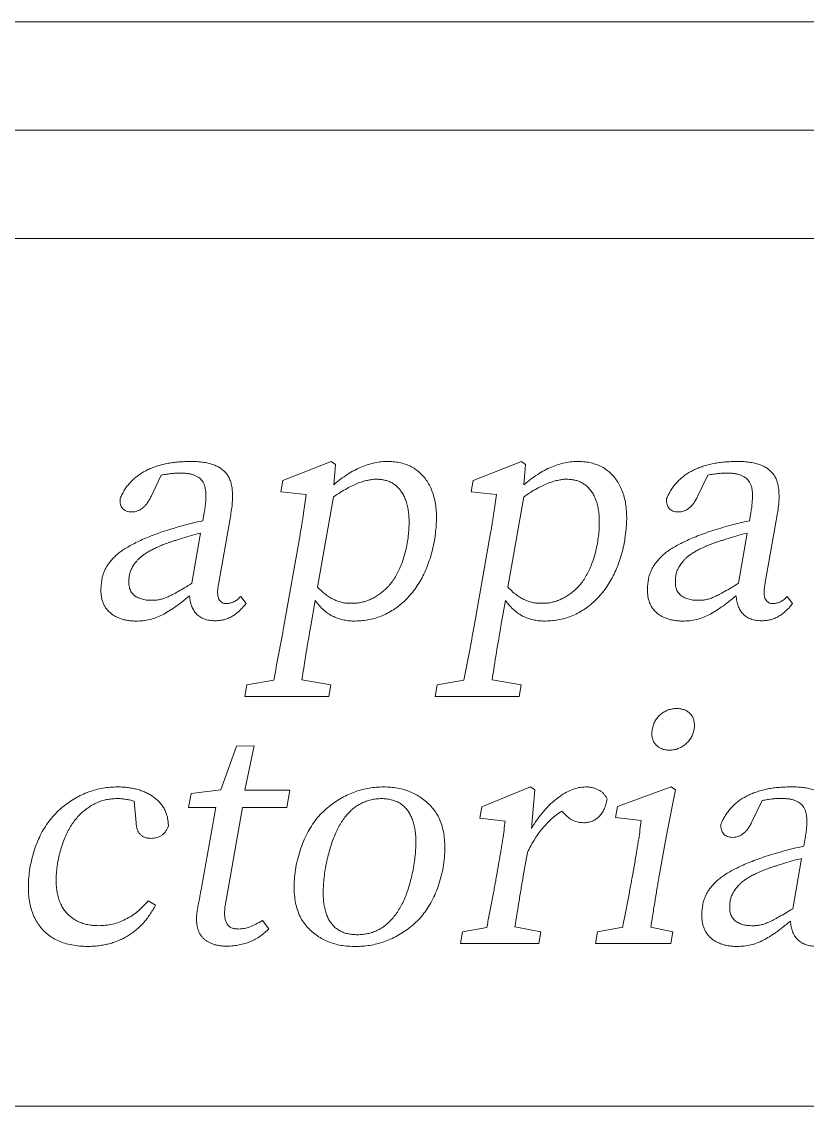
# Model space of a CAD drawing. Header units: inches. Extents: x -1.25 to 1.63, y -0.95 to 0.38.
# Drawn here: x 0.038 to 0.49, y -0.25 to 0.375 of the extents above; entities that cross this region are included whole.
import ezdxf

# ---------------------------------------------------------------- set-up
doc = ezdxf.new("R2010")
doc.units = ezdxf.units.IN
doc.header["$MEASUREMENT"] = 0

msp = doc.modelspace()

# ---------------------------------------------------------------- linework, layer by layer
at = {"color": 7, "linetype": 'Continuous', "lineweight": 18}
for p, q in [((1.25, 0.375), (-1.25, 0.375)), ((1.1875, 0.3125), (-1.1875, 0.3125)), ((1.125, 0.25), (-1.125, 0.25)), ((0.21613, 0.12158), (0.18827, 0.11062)), ((0.21855, 0.11984), (0.21613, 0.12158)), ((0.21758, 0.10821), (0.21855, 0.11984)), ((0.3257, 0.12158), (0.29783, 0.11062)), ((0.32811, 0.11984), (0.3257, 0.12158)), ((0.32715, 0.10821), (0.32811, 0.11984)), ((0.11236, 0.10149), (0.1182, 0.11371)), ((0.42715, 0.10149), (0.43299, 0.11371)), ((0.18827, 0.11062), (0.18713, 0.10415)), ((0.29783, 0.11062), (0.29669, 0.10415)), ((0.18713, 0.10415), (0.20167, 0.10249)), ((0.20826, 0.04924), (0.21744, 0.10119)), ((0.29669, 0.10415), (0.31124, 0.10249)), ((0.31783, 0.04924), (0.32701, 0.10119)), ((0.14299, 0.09209), (0.14218, 0.0874)), ((0.15114, 0.05073), (0.15821, 0.09078)), ((0.45777, 0.09209), (0.45697, 0.0874)), ((0.46592, 0.05073), (0.473, 0.09078)), ((0.14092, 0.08035), (0.13583, 0.05137)), ((0.19815, 0.07938), (0.18888, 0.02673)), ((0.30772, 0.07938), (0.29844, 0.02673)), ((0.45571, 0.08035), (0.45061, 0.05137)), ((0.25986, 0.07438), (0.25989, 0.0744)), ((0.36943, 0.07438), (0.36946, 0.0744)), ((0.09981, 0.05549), (0.09982, 0.05551)), ((0.41459, 0.05549), (0.4146, 0.05551)), ((0.16704, 0.03967), (0.16402, 0.04381)), ((0.48182, 0.03967), (0.4788, 0.04381)), ((0.20432, 0.0269), (0.2069, 0.0415)), ((0.31389, 0.0269), (0.31646, 0.0415)), ((0.14894, 0.02978), (0.14896, 0.02978)), ((0.46372, 0.02978), (0.46374, 0.02978)), ((0.18299, -0.00451), (0.16749, -0.0072)), ((0.21594, -0.0072), (0.1992, -0.00431)), ((0.29255, -0.00451), (0.27706, -0.0072)), ((0.3255, -0.0072), (0.30877, -0.00431)), ((0.16749, -0.0072), (0.16633, -0.01378)), ((0.21478, -0.01378), (0.21594, -0.0072)), ((0.27706, -0.0072), (0.2759, -0.01378)), ((0.32434, -0.01378), (0.3255, -0.0072)), ((0.16633, -0.01378), (0.21478, -0.01378)), ((0.2759, -0.01378), (0.32434, -0.01378)), ((0.16163, -0.04249), (0.15247, -0.06766)), ((0.17177, -0.04225), (0.16163, -0.04249)), ((0.16636, -0.06779), (0.17177, -0.04225)), ((0.41095, -0.04481), (0.41096, -0.04479)), ((0.15247, -0.06766), (0.13543, -0.06971)), ((0.19234, -0.06779), (0.16636, -0.06779)), ((0.19058, -0.07775), (0.19234, -0.06779)), ((0.33091, -0.06592), (0.30296, -0.07738)), ((0.33333, -0.06766), (0.33091, -0.06592)), ((0.33139, -0.08989), (0.33333, -0.06766)), ((0.41185, -0.06592), (0.38107, -0.07719)), ((0.40934, -0.09281), (0.41434, -0.06766)), ((0.41434, -0.06766), (0.41185, -0.06592)), ((0.09266, -0.07269), (0.09268, -0.07266)), ((0.10253, -0.07418), (0.10375, -0.08656)), ((0.13543, -0.06971), (0.13401, -0.07775)), ((0.45845, -0.08601), (0.46429, -0.07379)), ((0.13401, -0.07775), (0.1496, -0.07775)), ((0.1496, -0.07775), (0.14199, -0.12093)), ((0.15504, -0.13447), (0.16504, -0.07775)), ((0.16504, -0.07775), (0.19058, -0.07775)), ((0.30296, -0.07738), (0.3018, -0.08395)), ((0.34894, -0.07984), (0.35085, -0.08188)), ((0.38107, -0.07719), (0.37993, -0.08365)), ((0.3018, -0.08395), (0.31634, -0.08564)), ((0.37993, -0.08365), (0.39466, -0.08532)), ((0.40503, -0.11723), (0.40934, -0.09281)), ((0.48908, -0.09541), (0.48827, -0.1001)), ((0.32677, -0.11723), (0.32916, -0.10366)), ((0.31285, -0.10864), (0.3113, -0.11744)), ((0.39111, -0.10859), (0.38959, -0.11727)), ((0.48701, -0.10715), (0.48192, -0.13613)), ((0.11489, -0.1341), (0.11064, -0.13165)), ((0.15503, -0.13448), (0.15504, -0.13447)), ((0.4459, -0.13201), (0.44591, -0.13199)), ((0.18014, -0.14766), (0.17647, -0.14289)), ((0.29176, -0.1494), (0.29058, -0.15614)), ((0.30571, -0.14704), (0.29176, -0.1494)), ((0.33688, -0.1494), (0.32196, -0.14663)), ((0.33569, -0.15614), (0.33688, -0.1494)), ((0.36946, -0.1494), (0.36827, -0.15614)), ((0.38399, -0.14682), (0.36946, -0.1494)), ((0.41288, -0.1494), (0.40019, -0.14681)), ((0.4117, -0.15614), (0.41288, -0.1494)), ((0.29058, -0.15614), (0.33569, -0.15614)), ((0.36827, -0.15614), (0.4117, -0.15614)), ((0.23003, -0.15788), (0.23005, -0.15788)), ((-1.125, -0.25), (1.125, -0.25))]:
    msp.add_line(p, q, dxfattribs=at)
for points, knots in [([(0.13446, 0.12155), (0.13324, 0.12153), (0.13086, 0.1215), (0.12735, 0.12125), (0.12397, 0.12085), (0.12074, 0.12029), (0.11766, 0.11952), (0.11471, 0.1186), (0.11191, 0.11752), (0.10927, 0.11626), (0.10678, 0.11485), (0.10448, 0.11325), (0.10233, 0.11151), (0.10041, 0.10956), (0.09863, 0.10747), (0.09705, 0.1052), (0.09566, 0.10275), (0.0949, 0.10103), (0.09451, 0.10016)], [0, 0, 0, 0, 0.075455, 0.148253, 0.218569, 0.286596, 0.352134, 0.415876, 0.478079, 0.538516, 0.597519, 0.655768, 0.712568, 0.769094, 0.825822, 0.882826, 0.941061, 1, 1, 1, 1]), ([(0.15821, 0.09078), (0.15845, 0.09218), (0.15889, 0.09485), (0.15926, 0.09872), (0.1593, 0.10226), (0.15916, 0.10548), (0.15863, 0.10837), (0.15789, 0.11094), (0.15682, 0.11318), (0.15544, 0.11509), (0.15376, 0.11669), (0.15185, 0.11809), (0.14964, 0.11923), (0.14715, 0.12015), (0.14437, 0.12086), (0.14131, 0.12129), (0.13798, 0.12158), (0.13566, 0.12156), (0.13446, 0.12155)], [0, 0, 0, 0, 0.088695, 0.169797, 0.243745, 0.310977, 0.372227, 0.427467, 0.478599, 0.527064, 0.574528, 0.623788, 0.675178, 0.73043, 0.790299, 0.85473, 0.924352, 1, 1, 1, 1]), ([(0.24905, 0.12155), (0.24774, 0.12154), (0.24511, 0.12151), (0.24118, 0.12086), (0.23724, 0.11988), (0.23332, 0.11837), (0.22936, 0.11649), (0.22539, 0.11418), (0.22144, 0.11138), (0.21889, 0.10928), (0.21758, 0.10821)], [0, 0, 0, 0, 0.112032, 0.225295, 0.340896, 0.460473, 0.585329, 0.716685, 0.854527, 1, 1, 1, 1]), ([(0.27557, 0.07587), (0.27583, 0.07762), (0.27632, 0.08102), (0.2767, 0.08598), (0.27678, 0.09065), (0.27649, 0.09501), (0.27584, 0.09908), (0.27484, 0.10284), (0.27351, 0.10631), (0.27185, 0.10946), (0.2699, 0.11226), (0.26767, 0.11472), (0.26518, 0.11679), (0.26244, 0.11852), (0.25945, 0.11987), (0.2562, 0.12081), (0.25271, 0.12142), (0.25029, 0.12151), (0.24905, 0.12155)], [0, 0, 0, 0, 0.086523, 0.167212, 0.242806, 0.314141, 0.380418, 0.443574, 0.503747, 0.56129, 0.616842, 0.670037, 0.722447, 0.774692, 0.827519, 0.881926, 0.939337, 1, 1, 1, 1]), ([(0.35861, 0.12155), (0.35731, 0.12154), (0.35468, 0.12151), (0.35075, 0.12086), (0.34681, 0.11988), (0.34288, 0.11837), (0.33893, 0.11649), (0.33495, 0.11418), (0.33101, 0.11138), (0.32846, 0.10928), (0.32715, 0.10821)], [0, 0, 0, 0, 0.112032, 0.225295, 0.340896, 0.460473, 0.585329, 0.716685, 0.854527, 1, 1, 1, 1]), ([(0.38514, 0.07587), (0.38539, 0.07762), (0.38589, 0.08102), (0.38627, 0.08598), (0.38634, 0.09065), (0.38606, 0.09501), (0.38541, 0.09908), (0.3844, 0.10284), (0.38308, 0.10631), (0.38141, 0.10946), (0.37946, 0.11226), (0.37724, 0.11472), (0.37474, 0.11679), (0.37201, 0.11852), (0.36902, 0.11987), (0.36577, 0.12081), (0.36228, 0.12142), (0.35986, 0.12151), (0.35861, 0.12155)], [0, 0, 0, 0, 0.0865228, 0.167212, 0.2428062, 0.3141408, 0.3804176, 0.4435738, 0.5037467, 0.5612902, 0.6168417, 0.6700375, 0.7224469, 0.774692, 0.8275192, 0.8819262, 0.9393372, 1, 1, 1, 1]), ([(0.44924, 0.12155), (0.44803, 0.12153), (0.44564, 0.1215), (0.44213, 0.12125), (0.43876, 0.12085), (0.43552, 0.12029), (0.43244, 0.11952), (0.4295, 0.1186), (0.4267, 0.11752), (0.42405, 0.11626), (0.42156, 0.11485), (0.41927, 0.11325), (0.41712, 0.11151), (0.41519, 0.10956), (0.41341, 0.10747), (0.41183, 0.1052), (0.41044, 0.10275), (0.40968, 0.10103), (0.40929, 0.10016)], [0, 0, 0, 0, 0.075455, 0.148253, 0.218569, 0.286596, 0.352134, 0.415876, 0.478079, 0.538516, 0.597519, 0.655768, 0.712568, 0.769094, 0.825822, 0.882826, 0.941061, 1, 1, 1, 1]), ([(0.473, 0.09078), (0.47323, 0.09218), (0.47367, 0.09485), (0.47404, 0.09872), (0.47408, 0.10226), (0.47394, 0.10548), (0.47341, 0.10837), (0.47267, 0.11094), (0.47161, 0.11318), (0.47023, 0.11509), (0.46854, 0.11669), (0.46664, 0.11809), (0.46442, 0.11923), (0.46193, 0.12015), (0.45915, 0.12086), (0.45609, 0.12129), (0.45276, 0.12158), (0.45044, 0.12156), (0.44924, 0.12155)], [0, 0, 0, 0, 0.088695, 0.169797, 0.243745, 0.310977, 0.372227, 0.427467, 0.478599, 0.527064, 0.574528, 0.623788, 0.675178, 0.73043, 0.790299, 0.85473, 0.924352, 1, 1, 1, 1]), ([(0.1182, 0.11371), (0.11921, 0.11389), (0.12114, 0.11425), (0.12392, 0.11463), (0.12646, 0.11485), (0.12807, 0.11482), (0.12883, 0.11481)], [0, 0, 0, 0, 0.286273, 0.550097, 0.786803, 1, 1, 1, 1]), ([(0.12883, 0.11481), (0.1296, 0.11482), (0.13107, 0.11485), (0.13319, 0.11468), (0.13511, 0.11437), (0.13686, 0.11388), (0.1384, 0.11322), (0.1398, 0.11245), (0.14094, 0.11144), (0.14196, 0.11031), (0.14276, 0.10893), (0.14334, 0.10729), (0.14374, 0.1054), (0.14399, 0.10325), (0.14398, 0.10083), (0.14386, 0.09815), (0.14352, 0.0952), (0.14317, 0.09316), (0.14299, 0.09209)], [0, 0, 0, 0, 0.0699255, 0.1334619, 0.1926986, 0.2465997, 0.297478, 0.3450285, 0.3905355, 0.435421, 0.4822617, 0.5348344, 0.5929232, 0.657516, 0.7307367, 0.8122832, 0.9016766, 1, 1, 1, 1]), ([(0.43299, 0.11371), (0.43399, 0.11389), (0.43592, 0.11425), (0.43871, 0.11463), (0.44125, 0.11485), (0.44285, 0.11482), (0.44361, 0.11481)], [0, 0, 0, 0, 0.286273, 0.550097, 0.786803, 1, 1, 1, 1]), ([(0.44361, 0.11481), (0.44438, 0.11482), (0.44585, 0.11485), (0.44797, 0.11468), (0.4499, 0.11437), (0.45164, 0.11388), (0.45318, 0.11322), (0.45458, 0.11245), (0.45572, 0.11144), (0.45674, 0.11031), (0.45755, 0.10893), (0.45813, 0.10729), (0.45852, 0.1054), (0.45878, 0.10325), (0.45877, 0.10083), (0.45864, 0.09815), (0.4583, 0.0952), (0.45795, 0.09316), (0.45777, 0.09209)], [0, 0, 0, 0, 0.069926, 0.133462, 0.192699, 0.2466, 0.297478, 0.345029, 0.390535, 0.435421, 0.482262, 0.534834, 0.592923, 0.657516, 0.730737, 0.812283, 0.901677, 1, 1, 1, 1]), ([(0.21744, 0.10119), (0.21876, 0.10209), (0.22129, 0.10381), (0.22507, 0.10597), (0.22852, 0.10782), (0.23175, 0.10918), (0.23473, 0.11017), (0.23749, 0.11085), (0.24002, 0.11131), (0.24165, 0.11133), (0.24242, 0.11133)], [0, 0, 0, 0, 0.1751361, 0.3349703, 0.4771668, 0.6044908, 0.7185366, 0.8219091, 0.9154993, 1, 1, 1, 1]), ([(0.24242, 0.11133), (0.24328, 0.1113), (0.24496, 0.11124), (0.24738, 0.11076), (0.24963, 0.11001), (0.25168, 0.10893), (0.25357, 0.10759), (0.25522, 0.1059), (0.25673, 0.10396), (0.25803, 0.10172), (0.25911, 0.0992), (0.25999, 0.09642), (0.26057, 0.09336), (0.26092, 0.09006), (0.26101, 0.0865), (0.26091, 0.08268), (0.26052, 0.0786), (0.26009, 0.07581), (0.25986, 0.07438)], [0, 0, 0, 0, 0.05482, 0.106437, 0.156339, 0.205022, 0.253292, 0.302974, 0.354697, 0.409417, 0.467192, 0.528757, 0.594491, 0.664577, 0.739481, 0.820716, 0.907478, 1, 1, 1, 1]), ([(0.32701, 0.10119), (0.32833, 0.10209), (0.33086, 0.10381), (0.33463, 0.10597), (0.33809, 0.10782), (0.34131, 0.10918), (0.3443, 0.11017), (0.34705, 0.11085), (0.34959, 0.11131), (0.35121, 0.11133), (0.35198, 0.11133)], [0, 0, 0, 0, 0.1751361, 0.3349703, 0.4771668, 0.6044908, 0.7185366, 0.8219091, 0.9154993, 1, 1, 1, 1]), ([(0.35198, 0.11133), (0.35285, 0.1113), (0.35452, 0.11124), (0.35694, 0.11076), (0.35919, 0.11001), (0.36124, 0.10893), (0.36313, 0.10759), (0.36478, 0.1059), (0.3663, 0.10396), (0.3676, 0.10172), (0.36868, 0.0992), (0.36956, 0.09642), (0.37013, 0.09336), (0.37049, 0.09006), (0.37057, 0.0865), (0.37048, 0.08268), (0.37008, 0.0786), (0.36965, 0.07581), (0.36943, 0.07438)], [0, 0, 0, 0, 0.05482, 0.106437, 0.156339, 0.205022, 0.253292, 0.302974, 0.354697, 0.409417, 0.467192, 0.528757, 0.594491, 0.664577, 0.739481, 0.820716, 0.907478, 1, 1, 1, 1]), ([(0.09451, 0.10016), (0.09449, 0.09957), (0.09445, 0.09847), (0.09471, 0.09692), (0.09515, 0.09557), (0.0959, 0.09445), (0.09692, 0.09358), (0.09817, 0.09295), (0.09966, 0.09257), (0.10073, 0.09251), (0.1013, 0.09247)], [0, 0, 0, 0, 0.148725, 0.278502, 0.395014, 0.505436, 0.614138, 0.729771, 0.855199, 1, 1, 1, 1]), ([(0.1013, 0.09247), (0.10187, 0.0925), (0.10299, 0.09257), (0.10461, 0.09307), (0.10617, 0.09377), (0.1076, 0.0948), (0.10896, 0.09607), (0.11019, 0.09763), (0.11138, 0.09944), (0.11203, 0.10079), (0.11236, 0.10149)], [0, 0, 0, 0, 0.112111, 0.222621, 0.333744, 0.450081, 0.571045, 0.702875, 0.844651, 1, 1, 1, 1]), ([(0.20167, 0.10249), (0.20145, 0.10072), (0.201, 0.0972), (0.20034, 0.09279), (0.1998, 0.08914), (0.1993, 0.08613), (0.19877, 0.08284), (0.19836, 0.08056), (0.19815, 0.07938)], [0, 0, 0, 0, 0.229194, 0.454691, 0.572209, 0.702895, 0.845426, 1, 1, 1, 1]), ([(0.31124, 0.10249), (0.31101, 0.10072), (0.31057, 0.0972), (0.3099, 0.09279), (0.30937, 0.08914), (0.30887, 0.08613), (0.30834, 0.08284), (0.30793, 0.08056), (0.30772, 0.07938)], [0, 0, 0, 0, 0.229194, 0.454691, 0.572209, 0.702895, 0.845426, 1, 1, 1, 1]), ([(0.40929, 0.10016), (0.40927, 0.09957), (0.40923, 0.09847), (0.40949, 0.09692), (0.40993, 0.09557), (0.41068, 0.09445), (0.41171, 0.09358), (0.41295, 0.09295), (0.41444, 0.09257), (0.41551, 0.09251), (0.41609, 0.09247)], [0, 0, 0, 0, 0.148725, 0.278502, 0.395014, 0.505436, 0.614138, 0.729771, 0.855199, 1, 1, 1, 1]), ([(0.41609, 0.09247), (0.41665, 0.0925), (0.41778, 0.09257), (0.41939, 0.09307), (0.42095, 0.09377), (0.42238, 0.0948), (0.42374, 0.09607), (0.42497, 0.09763), (0.42617, 0.09944), (0.42681, 0.10079), (0.42715, 0.10149)], [0, 0, 0, 0, 0.112111, 0.222621, 0.333744, 0.450081, 0.571045, 0.702875, 0.844651, 1, 1, 1, 1]), ([(0.14218, 0.0874), (0.14015, 0.08695), (0.13609, 0.08605), (0.13017, 0.08447), (0.12454, 0.08288), (0.12095, 0.08174), (0.11924, 0.0812)], [0, 0, 0, 0, 0.263028, 0.52414, 0.773731, 1, 1, 1, 1]), ([(0.45697, 0.0874), (0.45493, 0.08695), (0.45087, 0.08605), (0.44495, 0.08447), (0.43933, 0.08288), (0.43573, 0.08174), (0.43402, 0.0812)], [0, 0, 0, 0, 0.263028, 0.52414, 0.773731, 1, 1, 1, 1]), ([(0.11924, 0.0812), (0.11768, 0.08063), (0.11467, 0.07954), (0.11034, 0.07788), (0.10642, 0.07615), (0.10286, 0.07445), (0.09968, 0.07274), (0.09685, 0.07106), (0.0944, 0.06937), (0.09234, 0.06762), (0.09054, 0.0659), (0.08901, 0.06412), (0.08762, 0.06236), (0.08648, 0.06052), (0.08552, 0.05864), (0.08475, 0.05674), (0.0842, 0.0548), (0.08401, 0.05348), (0.08391, 0.05283)], [0, 0, 0, 0, 0.1043814, 0.2016316, 0.291199, 0.3740328, 0.4497558, 0.5182631, 0.5808658, 0.6366816, 0.6882645, 0.737529, 0.7842599, 0.8293209, 0.8734095, 0.9163715, 0.9584051, 1, 1, 1, 1]), ([(0.12215, 0.0747), (0.12274, 0.0749), (0.12398, 0.07533), (0.12597, 0.07598), (0.12816, 0.07668), (0.13139, 0.07767), (0.13566, 0.07892), (0.13915, 0.07987), (0.14092, 0.08035)], [0, 0, 0, 0, 0.095075, 0.201541, 0.319405, 0.446938, 0.718327, 1, 1, 1, 1]), ([(0.23, 0.02962), (0.23139, 0.02967), (0.23413, 0.02977), (0.23815, 0.03044), (0.24205, 0.03139), (0.24578, 0.0328), (0.24938, 0.03455), (0.25282, 0.03667), (0.25614, 0.03916), (0.25927, 0.04204), (0.26221, 0.04525), (0.2649, 0.04877), (0.26736, 0.05255), (0.26954, 0.05665), (0.27143, 0.06104), (0.27308, 0.06572), (0.27452, 0.07068), (0.27521, 0.07412), (0.27557, 0.07587)], [0, 0, 0, 0, 0.0589004, 0.1160806, 0.1727511, 0.2289307, 0.2849616, 0.3422386, 0.4004226, 0.4608111, 0.5222856, 0.5847776, 0.6484158, 0.7137478, 0.7812161, 0.8513506, 0.9240931, 1, 1, 1, 1]), ([(0.33957, 0.02962), (0.34095, 0.02967), (0.34369, 0.02977), (0.34772, 0.03044), (0.35162, 0.03139), (0.35535, 0.0328), (0.35894, 0.03455), (0.36239, 0.03667), (0.36571, 0.03916), (0.36884, 0.04204), (0.37178, 0.04525), (0.37446, 0.04877), (0.37693, 0.05255), (0.3791, 0.05665), (0.381, 0.06104), (0.38265, 0.06572), (0.38408, 0.07068), (0.38478, 0.07412), (0.38514, 0.07587)], [0, 0, 0, 0, 0.0589, 0.116081, 0.172751, 0.228931, 0.284962, 0.342239, 0.400423, 0.460811, 0.522286, 0.584778, 0.648416, 0.713748, 0.781216, 0.851351, 0.924093, 1, 1, 1, 1]), ([(0.43402, 0.0812), (0.43246, 0.08063), (0.42945, 0.07954), (0.42513, 0.07788), (0.4212, 0.07615), (0.41764, 0.07445), (0.41446, 0.07274), (0.41164, 0.07106), (0.40919, 0.06937), (0.40713, 0.06762), (0.40532, 0.0659), (0.40379, 0.06412), (0.4024, 0.06236), (0.40126, 0.06052), (0.40031, 0.05864), (0.39954, 0.05674), (0.39898, 0.0548), (0.39879, 0.05348), (0.3987, 0.05283)], [0, 0, 0, 0, 0.104381, 0.201632, 0.291199, 0.374033, 0.449756, 0.518263, 0.580866, 0.636682, 0.688265, 0.737529, 0.78426, 0.829321, 0.87341, 0.916372, 0.958405, 1, 1, 1, 1]), ([(0.43693, 0.0747), (0.43752, 0.0749), (0.43877, 0.07533), (0.44075, 0.07598), (0.44294, 0.07668), (0.44617, 0.07767), (0.45044, 0.07892), (0.45393, 0.07987), (0.45571, 0.08035)], [0, 0, 0, 0, 0.095075, 0.201541, 0.319405, 0.446938, 0.718327, 1, 1, 1, 1]), ([(0.09982, 0.05551), (0.09993, 0.05625), (0.10016, 0.0578), (0.1012, 0.06009), (0.10264, 0.0625), (0.10428, 0.0645), (0.10589, 0.06612), (0.10741, 0.06738), (0.10921, 0.06862), (0.11127, 0.06986), (0.1136, 0.07109), (0.1162, 0.0723), (0.11907, 0.07354), (0.12109, 0.0743), (0.12215, 0.0747)], [0, 0, 0, 0, 0.071727, 0.151682, 0.24194, 0.343758, 0.400916, 0.463914, 0.534597, 0.612651, 0.697155, 0.790309, 0.89068, 1, 1, 1, 1]), ([(0.25989, 0.0744), (0.25959, 0.07295), (0.25901, 0.07015), (0.25789, 0.06612), (0.25661, 0.06239), (0.25518, 0.05895), (0.25355, 0.05582), (0.25175, 0.05297), (0.2498, 0.0504), (0.24767, 0.04814), (0.2454, 0.0462), (0.24309, 0.04446), (0.2407, 0.04302), (0.23823, 0.04183), (0.23569, 0.04094), (0.23308, 0.04028), (0.2304, 0.03989), (0.2286, 0.03985), (0.22769, 0.03984)], [0, 0, 0, 0, 0.08568, 0.166604, 0.242924, 0.314953, 0.383303, 0.448208, 0.510601, 0.570618, 0.628517, 0.684268, 0.738399, 0.790958, 0.842957, 0.8951, 0.947264, 1, 1, 1, 1]), ([(0.36946, 0.0744), (0.36915, 0.07295), (0.36857, 0.07015), (0.36745, 0.06612), (0.36618, 0.06239), (0.36475, 0.05895), (0.36311, 0.05582), (0.36131, 0.05297), (0.35936, 0.0504), (0.35724, 0.04814), (0.35497, 0.0462), (0.35266, 0.04446), (0.35026, 0.04302), (0.3478, 0.04183), (0.34525, 0.04094), (0.34265, 0.04028), (0.33997, 0.03989), (0.33816, 0.03985), (0.33726, 0.03984)], [0, 0, 0, 0, 0.08568, 0.166604, 0.242924, 0.314953, 0.383303, 0.448208, 0.510601, 0.570618, 0.628517, 0.684268, 0.738399, 0.790958, 0.842957, 0.8951, 0.947264, 1, 1, 1, 1]), ([(0.4146, 0.05551), (0.41471, 0.05625), (0.41495, 0.0578), (0.41598, 0.06009), (0.41743, 0.0625), (0.41906, 0.0645), (0.42068, 0.06612), (0.42219, 0.06738), (0.42399, 0.06862), (0.42605, 0.06986), (0.42838, 0.07109), (0.43099, 0.0723), (0.43385, 0.07354), (0.43588, 0.0743), (0.43693, 0.0747)], [0, 0, 0, 0, 0.071727, 0.151682, 0.24194, 0.343758, 0.400916, 0.463914, 0.534597, 0.612651, 0.697155, 0.790309, 0.89068, 1, 1, 1, 1]), ([(0.08391, 0.05283), (0.08379, 0.05189), (0.08355, 0.05006), (0.08343, 0.04741), (0.08357, 0.04493), (0.08391, 0.04264), (0.08451, 0.04053), (0.08536, 0.0386), (0.08644, 0.03685), (0.08778, 0.03532), (0.08927, 0.03396), (0.09093, 0.03279), (0.09275, 0.03181), (0.09468, 0.03099), (0.09677, 0.03036), (0.099, 0.02994), (0.10138, 0.02965), (0.10302, 0.02963), (0.10386, 0.02962)], [0, 0, 0, 0, 0.078799, 0.152624, 0.220471, 0.284449, 0.344725, 0.402349, 0.459156, 0.514672, 0.570619, 0.626794, 0.683382, 0.741397, 0.801164, 0.864048, 0.929963, 1, 1, 1, 1]), ([(0.11283, 0.04158), (0.11175, 0.04159), (0.10972, 0.04163), (0.10685, 0.04224), (0.10435, 0.04323), (0.10225, 0.04468), (0.10064, 0.04666), (0.09972, 0.0492), (0.09942, 0.05221), (0.09967, 0.05434), (0.09981, 0.05549)], [0, 0, 0, 0, 0.141572, 0.268944, 0.385541, 0.495581, 0.602994, 0.717152, 0.847356, 1, 1, 1, 1]), ([(0.13583, 0.05137), (0.13444, 0.05049), (0.13184, 0.04886), (0.12813, 0.04677), (0.125, 0.04499), (0.12227, 0.04367), (0.11984, 0.04265), (0.11748, 0.04201), (0.11515, 0.04159), (0.1136, 0.04158), (0.11283, 0.04158)], [0, 0, 0, 0, 0.194671, 0.362723, 0.504732, 0.620269, 0.720787, 0.816493, 0.908832, 1, 1, 1, 1]), ([(0.15595, 0.03967), (0.15546, 0.03969), (0.15453, 0.03972), (0.15324, 0.04021), (0.15219, 0.04104), (0.15137, 0.04221), (0.15087, 0.04378), (0.15064, 0.04574), (0.15076, 0.04811), (0.15101, 0.04981), (0.15114, 0.05073)], [0, 0, 0, 0, 0.104451, 0.197102, 0.287646, 0.384371, 0.496446, 0.634289, 0.801955, 1, 1, 1, 1]), ([(0.3987, 0.05283), (0.39857, 0.05189), (0.39834, 0.05006), (0.39822, 0.04741), (0.39836, 0.04493), (0.39869, 0.04264), (0.39929, 0.04053), (0.40014, 0.0386), (0.40122, 0.03685), (0.40256, 0.03532), (0.40405, 0.03396), (0.40572, 0.03279), (0.40753, 0.03181), (0.40946, 0.03099), (0.41155, 0.03036), (0.41378, 0.02994), (0.41616, 0.02965), (0.4178, 0.02963), (0.41864, 0.02962)], [0, 0, 0, 0, 0.078799, 0.152624, 0.220471, 0.284449, 0.344725, 0.402349, 0.459156, 0.514672, 0.570619, 0.626794, 0.683382, 0.741397, 0.801164, 0.864048, 0.929963, 1, 1, 1, 1]), ([(0.42761, 0.04158), (0.42654, 0.04159), (0.4245, 0.04163), (0.42163, 0.04224), (0.41913, 0.04323), (0.41703, 0.04468), (0.41542, 0.04666), (0.41451, 0.0492), (0.4142, 0.05221), (0.41446, 0.05434), (0.41459, 0.05549)], [0, 0, 0, 0, 0.141572, 0.268944, 0.385541, 0.495581, 0.602994, 0.717152, 0.847356, 1, 1, 1, 1]), ([(0.45061, 0.05137), (0.44922, 0.05049), (0.44663, 0.04886), (0.44291, 0.04677), (0.43978, 0.04499), (0.43706, 0.04367), (0.43462, 0.04265), (0.43226, 0.04201), (0.42993, 0.04159), (0.42838, 0.04158), (0.42761, 0.04158)], [0, 0, 0, 0, 0.194671, 0.362723, 0.504732, 0.620269, 0.720787, 0.816493, 0.908832, 1, 1, 1, 1]), ([(0.47073, 0.03967), (0.47024, 0.03969), (0.46931, 0.03972), (0.46802, 0.04021), (0.46697, 0.04104), (0.46615, 0.04221), (0.46565, 0.04378), (0.46542, 0.04574), (0.46554, 0.04811), (0.46579, 0.04981), (0.46592, 0.05073)], [0, 0, 0, 0, 0.104451, 0.197102, 0.287646, 0.384371, 0.496446, 0.634289, 0.801955, 1, 1, 1, 1]), ([(0.10386, 0.02962), (0.10519, 0.02966), (0.10783, 0.02973), (0.11169, 0.03044), (0.11539, 0.03155), (0.11896, 0.03318), (0.12254, 0.0353), (0.12635, 0.0378), (0.13041, 0.04081), (0.13313, 0.04304), (0.13457, 0.04421)], [0, 0, 0, 0, 0.115022, 0.227674, 0.337161, 0.447668, 0.56493, 0.695817, 0.840519, 1, 1, 1, 1]), ([(0.13457, 0.04421), (0.13464, 0.04315), (0.1348, 0.04114), (0.13562, 0.0383), (0.1368, 0.03579), (0.13846, 0.03366), (0.14053, 0.03194), (0.14302, 0.03071), (0.14586, 0.02993), (0.14788, 0.02983), (0.14894, 0.02978)], [0, 0, 0, 0, 0.138684, 0.264674, 0.384768, 0.500747, 0.616361, 0.734851, 0.861668, 1, 1, 1, 1]), ([(0.16402, 0.04381), (0.16342, 0.04322), (0.16228, 0.04208), (0.16031, 0.04075), (0.15817, 0.03994), (0.15669, 0.03976), (0.15595, 0.03967)], [0, 0, 0, 0, 0.2709387, 0.5197821, 0.7602467, 1, 1, 1, 1]), ([(0.22769, 0.03984), (0.22682, 0.03984), (0.22508, 0.03985), (0.22249, 0.04028), (0.21997, 0.04099), (0.2175, 0.04201), (0.21507, 0.04334), (0.21274, 0.04503), (0.21041, 0.04697), (0.20899, 0.04847), (0.20826, 0.04924)], [0, 0, 0, 0, 0.117096, 0.23435, 0.350906, 0.46954, 0.593403, 0.721947, 0.857755, 1, 1, 1, 1]), ([(0.33726, 0.03984), (0.33638, 0.03984), (0.33464, 0.03985), (0.33206, 0.04028), (0.32953, 0.04099), (0.32706, 0.04201), (0.32464, 0.04334), (0.3223, 0.04503), (0.31998, 0.04697), (0.31855, 0.04847), (0.31783, 0.04924)], [0, 0, 0, 0, 0.117096, 0.23435, 0.350906, 0.46954, 0.593403, 0.721947, 0.857755, 1, 1, 1, 1]), ([(0.41864, 0.02962), (0.41998, 0.02966), (0.42262, 0.02973), (0.42648, 0.03044), (0.43018, 0.03155), (0.43374, 0.03318), (0.43733, 0.0353), (0.44114, 0.0378), (0.44519, 0.04081), (0.44792, 0.04304), (0.44935, 0.04421)], [0, 0, 0, 0, 0.115022, 0.227674, 0.337161, 0.447668, 0.56493, 0.695817, 0.840519, 1, 1, 1, 1]), ([(0.44935, 0.04421), (0.44943, 0.04315), (0.44958, 0.04114), (0.45041, 0.0383), (0.45158, 0.03579), (0.45325, 0.03366), (0.45532, 0.03194), (0.4578, 0.03071), (0.46064, 0.02993), (0.46267, 0.02983), (0.46372, 0.02978)], [0, 0, 0, 0, 0.138684, 0.264674, 0.384768, 0.500747, 0.616361, 0.734851, 0.861668, 1, 1, 1, 1]), ([(0.4788, 0.04381), (0.4782, 0.04322), (0.47706, 0.04208), (0.47509, 0.04075), (0.47296, 0.03994), (0.47147, 0.03976), (0.47073, 0.03967)], [0, 0, 0, 0, 0.270939, 0.519782, 0.760247, 1, 1, 1, 1]), ([(0.14896, 0.02978), (0.14976, 0.0298), (0.15137, 0.02984), (0.15375, 0.03022), (0.15607, 0.03092), (0.15835, 0.03189), (0.16059, 0.03326), (0.16278, 0.03502), (0.16498, 0.03716), (0.16633, 0.03881), (0.16704, 0.03967)], [0, 0, 0, 0, 0.11199, 0.224983, 0.336118, 0.450842, 0.570887, 0.701793, 0.843477, 1, 1, 1, 1]), ([(0.2069, 0.0415), (0.20769, 0.04045), (0.20922, 0.03843), (0.21186, 0.03585), (0.21458, 0.03369), (0.21751, 0.03213), (0.22051, 0.03094), (0.22361, 0.03018), (0.22677, 0.02964), (0.22892, 0.02963), (0.23, 0.02962)], [0, 0, 0, 0, 0.144973, 0.280302, 0.406764, 0.527836, 0.646177, 0.763072, 0.880695, 1, 1, 1, 1]), ([(0.31646, 0.0415), (0.31726, 0.04045), (0.31878, 0.03843), (0.32142, 0.03585), (0.32414, 0.03369), (0.32707, 0.03213), (0.33007, 0.03094), (0.33318, 0.03018), (0.33634, 0.02964), (0.33849, 0.02963), (0.33957, 0.02962)], [0, 0, 0, 0, 0.144973, 0.280302, 0.406764, 0.527836, 0.646177, 0.763072, 0.880695, 1, 1, 1, 1]), ([(0.46374, 0.02978), (0.46454, 0.0298), (0.46615, 0.02984), (0.46853, 0.03022), (0.47085, 0.03092), (0.47313, 0.03189), (0.47537, 0.03326), (0.47756, 0.03502), (0.47976, 0.03716), (0.48111, 0.03881), (0.48182, 0.03967)], [0, 0, 0, 0, 0.11199, 0.224983, 0.336118, 0.450842, 0.570887, 0.701793, 0.843477, 1, 1, 1, 1]), ([(0.18888, 0.02673), (0.18793, 0.02154), (0.18603, 0.01112), (0.184, 0.00071), (0.18299, -0.00451)], [0, 0, 0, 0, 0.497724, 1, 1, 1, 1]), ([(0.1992, -0.00431), (0.20003, 0.00094), (0.20166, 0.01136), (0.20344, 0.02175), (0.20432, 0.0269)], [0, 0, 0, 0, 0.504251, 1, 1, 1, 1]), ([(0.29844, 0.02673), (0.29749, 0.02154), (0.29559, 0.01112), (0.29357, 0.00071), (0.29255, -0.00451)], [0, 0, 0, 0, 0.497724, 1, 1, 1, 1]), ([(0.30877, -0.00431), (0.30959, 0.00094), (0.31123, 0.01136), (0.313, 0.02175), (0.31389, 0.0269)], [0, 0, 0, 0, 0.504251, 1, 1, 1, 1]), ([(0.41519, -0.02076), (0.41434, -0.02082), (0.41267, -0.02092), (0.41024, -0.02153), (0.40801, -0.02258), (0.40595, -0.02396), (0.40417, -0.02572), (0.40272, -0.0278), (0.40164, -0.03019), (0.40122, -0.03191), (0.40101, -0.0328)], [0, 0, 0, 0, 0.126882, 0.24746, 0.368896, 0.490763, 0.613331, 0.737828, 0.86471, 1, 1, 1, 1]), ([(0.42514, -0.0328), (0.42523, -0.03192), (0.42542, -0.03026), (0.42515, -0.02786), (0.42442, -0.02574), (0.42319, -0.02397), (0.42161, -0.02257), (0.41974, -0.02151), (0.41754, -0.02092), (0.416, -0.02081), (0.41519, -0.02076)], [0, 0, 0, 0, 0.1457987, 0.2755969, 0.3965112, 0.5129465, 0.6276118, 0.744394, 0.8658924, 1, 1, 1, 1]), ([(0.40101, -0.0328), (0.40091, -0.03364), (0.40073, -0.03524), (0.40096, -0.03757), (0.40169, -0.03966), (0.40286, -0.04146), (0.40444, -0.04292), (0.40633, -0.044), (0.40854, -0.04467), (0.41012, -0.04476), (0.41095, -0.04481)], [0, 0, 0, 0, 0.140207, 0.267211, 0.385125, 0.503546, 0.620557, 0.738404, 0.862528, 1, 1, 1, 1]), ([(0.41096, -0.04479), (0.41179, -0.04475), (0.41345, -0.04466), (0.41584, -0.04398), (0.41807, -0.04289), (0.42014, -0.04147), (0.42191, -0.03967), (0.42343, -0.03765), (0.42449, -0.03531), (0.42492, -0.03365), (0.42514, -0.0328)], [0, 0, 0, 0, 0.124667, 0.246729, 0.368317, 0.493632, 0.61987, 0.743769, 0.869025, 1, 1, 1, 1]), ([(0.0931, -0.06595), (0.09166, -0.06599), (0.08881, -0.06606), (0.08458, -0.06662), (0.08046, -0.06755), (0.07643, -0.0688), (0.07252, -0.07044), (0.06871, -0.07245), (0.065, -0.07481), (0.06141, -0.07749), (0.058, -0.08052), (0.05491, -0.08394), (0.05209, -0.08767), (0.04962, -0.09176), (0.0474, -0.09617), (0.04554, -0.10094), (0.04399, -0.10604), (0.0432, -0.10958), (0.0428, -0.11139)], [0, 0, 0, 0, 0.058583, 0.115745, 0.173077, 0.229773, 0.287195, 0.344986, 0.404724, 0.465458, 0.527237, 0.589509, 0.6526, 0.716865, 0.783534, 0.852776, 0.924735, 1, 1, 1, 1]), ([(0.12236, -0.08845), (0.12232, -0.0876), (0.12222, -0.08593), (0.12182, -0.08349), (0.12113, -0.08121), (0.12024, -0.07905), (0.11906, -0.07706), (0.11763, -0.07521), (0.116, -0.07347), (0.11408, -0.07194), (0.11199, -0.07056), (0.10976, -0.06933), (0.10735, -0.0683), (0.10479, -0.06746), (0.10208, -0.06681), (0.09923, -0.06632), (0.09621, -0.06602), (0.09415, -0.06597), (0.0931, -0.06595)], [0, 0, 0, 0, 0.061965, 0.121297, 0.178911, 0.234586, 0.290282, 0.346556, 0.403748, 0.463091, 0.523805, 0.585294, 0.648307, 0.713374, 0.78034, 0.850372, 0.923699, 1, 1, 1, 1]), ([(0.24625, -0.06595), (0.24484, -0.06598), (0.24206, -0.06604), (0.23792, -0.06658), (0.23387, -0.06744), (0.22989, -0.06867), (0.22598, -0.07025), (0.22218, -0.07223), (0.21843, -0.07451), (0.2148, -0.07717), (0.21135, -0.0802), (0.20816, -0.08362), (0.20532, -0.08746), (0.20278, -0.09169), (0.20054, -0.09628), (0.19856, -0.10126), (0.19695, -0.10665), (0.19611, -0.11039), (0.19568, -0.11231)], [0, 0, 0, 0, 0.056319, 0.111576, 0.166907, 0.222377, 0.278405, 0.335564, 0.393911, 0.454186, 0.515666, 0.577582, 0.641411, 0.706729, 0.77509, 0.846152, 0.921269, 1, 1, 1, 1]), ([(0.28068, -0.11231), (0.28094, -0.1104), (0.28144, -0.10671), (0.28164, -0.10134), (0.28145, -0.09635), (0.28081, -0.09174), (0.27972, -0.08751), (0.27822, -0.08365), (0.2762, -0.0802), (0.27377, -0.07716), (0.27102, -0.07451), (0.26806, -0.07221), (0.26493, -0.07024), (0.26158, -0.06865), (0.25803, -0.06742), (0.25427, -0.06657), (0.25032, -0.06603), (0.24763, -0.06598), (0.24625, -0.06595)], [0, 0, 0, 0, 0.085433, 0.16511, 0.238359, 0.306993, 0.370968, 0.43197, 0.490173, 0.547693, 0.604278, 0.659291, 0.713846, 0.768161, 0.823475, 0.880434, 0.938836, 1, 1, 1, 1]), ([(0.36266, -0.06595), (0.36135, -0.06605), (0.35865, -0.06624), (0.3546, -0.06753), (0.3505, -0.06954), (0.34639, -0.07231), (0.34233, -0.07576), (0.33844, -0.07987), (0.33474, -0.08461), (0.33253, -0.0881), (0.33139, -0.08989)], [0, 0, 0, 0, 0.096147, 0.197974, 0.308677, 0.429783, 0.56021, 0.697736, 0.84429, 1, 1, 1, 1]), ([(0.37497, -0.07288), (0.37474, -0.07237), (0.37427, -0.07136), (0.37322, -0.06999), (0.37191, -0.0688), (0.37035, -0.06781), (0.36861, -0.06699), (0.36673, -0.06639), (0.36473, -0.06604), (0.36336, -0.06598), (0.36266, -0.06595)], [0, 0, 0, 0, 0.11209, 0.223604, 0.341866, 0.465286, 0.593659, 0.725191, 0.859859, 1, 1, 1, 1]), ([(0.48054, -0.06595), (0.47933, -0.06597), (0.47694, -0.066), (0.47343, -0.06625), (0.47006, -0.06665), (0.46682, -0.06721), (0.46374, -0.06798), (0.4608, -0.0689), (0.458, -0.06998), (0.45536, -0.07124), (0.45287, -0.07265), (0.45057, -0.07425), (0.44842, -0.07599), (0.44649, -0.07794), (0.44472, -0.08003), (0.44313, -0.0823), (0.44175, -0.08475), (0.44098, -0.08647), (0.4406, -0.08734)], [0, 0, 0, 0, 0.075455, 0.148253, 0.218569, 0.286596, 0.352134, 0.415876, 0.478079, 0.538516, 0.597519, 0.655768, 0.712568, 0.769094, 0.825822, 0.882826, 0.941061, 1, 1, 1, 1]), ([(0.5043, -0.09672), (0.50453, -0.09532), (0.50498, -0.09265), (0.50534, -0.08878), (0.50539, -0.08524), (0.50524, -0.08202), (0.50471, -0.07913), (0.50398, -0.07656), (0.50291, -0.07432), (0.50153, -0.07241), (0.49985, -0.07081), (0.49794, -0.06941), (0.49573, -0.06827), (0.49323, -0.06735), (0.49046, -0.06664), (0.48739, -0.06621), (0.48406, -0.06592), (0.48175, -0.06594), (0.48054, -0.06595)], [0, 0, 0, 0, 0.088695, 0.169797, 0.243745, 0.310977, 0.372227, 0.427467, 0.478599, 0.527064, 0.574528, 0.623788, 0.675178, 0.73043, 0.790299, 0.85473, 0.924352, 1, 1, 1, 1]), ([(0.05856, -0.10948), (0.05886, -0.10802), (0.05945, -0.10517), (0.06056, -0.10105), (0.06189, -0.0972), (0.06339, -0.09362), (0.06504, -0.09032), (0.06689, -0.08729), (0.06893, -0.08453), (0.07117, -0.08206), (0.07352, -0.07986), (0.07598, -0.07794), (0.07852, -0.07632), (0.08117, -0.07501), (0.08391, -0.07398), (0.08674, -0.07323), (0.08967, -0.07279), (0.09166, -0.07273), (0.09266, -0.07269)], [0, 0, 0, 0, 0.081869, 0.159617, 0.234259, 0.304857, 0.372189, 0.436872, 0.499382, 0.56025, 0.619316, 0.67597, 0.730697, 0.784474, 0.838095, 0.891005, 0.944764, 1, 1, 1, 1]), ([(0.09268, -0.07266), (0.09348, -0.07268), (0.0951, -0.0727), (0.09756, -0.073), (0.10006, -0.07343), (0.1017, -0.07393), (0.10253, -0.07418)], [0, 0, 0, 0, 0.24057, 0.486425, 0.740435, 1, 1, 1, 1]), ([(0.21285, -0.11231), (0.21316, -0.11072), (0.21377, -0.10764), (0.2149, -0.10319), (0.21613, -0.09904), (0.21752, -0.09519), (0.21904, -0.09165), (0.22069, -0.0884), (0.22252, -0.08547), (0.22444, -0.0828), (0.22653, -0.08045), (0.22877, -0.07844), (0.23113, -0.07669), (0.23364, -0.07528), (0.23629, -0.07416), (0.23909, -0.07334), (0.24203, -0.07281), (0.24404, -0.07273), (0.24505, -0.07269)], [0, 0, 0, 0, 0.0871236, 0.1690845, 0.2469922, 0.3201086, 0.3891331, 0.4543418, 0.5163179, 0.574936, 0.6312259, 0.6850873, 0.7370728, 0.7886058, 0.8399585, 0.8918043, 0.945278, 1, 1, 1, 1]), ([(0.24505, -0.07269), (0.24603, -0.07272), (0.24794, -0.07278), (0.25067, -0.07327), (0.25317, -0.07407), (0.25546, -0.07514), (0.25746, -0.07663), (0.25928, -0.07837), (0.26084, -0.08044), (0.26214, -0.08283), (0.2632, -0.08551), (0.264, -0.08848), (0.26458, -0.09174), (0.26486, -0.09529), (0.2649, -0.09914), (0.26471, -0.10328), (0.26423, -0.1077), (0.26375, -0.11074), (0.26351, -0.11231)], [0, 0, 0, 0, 0.057659, 0.111822, 0.162734, 0.211848, 0.259936, 0.308943, 0.359159, 0.412125, 0.46835, 0.528614, 0.593028, 0.662574, 0.738276, 0.819387, 0.906218, 1, 1, 1, 1]), ([(0.36147, -0.0866), (0.36236, -0.08655), (0.36408, -0.08643), (0.36651, -0.08574), (0.36867, -0.08463), (0.37053, -0.08308), (0.37212, -0.08113), (0.37335, -0.07874), (0.37437, -0.07596), (0.37477, -0.07394), (0.37497, -0.07288)], [0, 0, 0, 0, 0.126288, 0.243568, 0.354806, 0.467738, 0.583466, 0.708498, 0.847599, 1, 1, 1, 1]), ([(0.46429, -0.07379), (0.4653, -0.07361), (0.46723, -0.07325), (0.47001, -0.07287), (0.47255, -0.07265), (0.47416, -0.07268), (0.47492, -0.07269)], [0, 0, 0, 0, 0.286273, 0.550097, 0.786803, 1, 1, 1, 1]), ([(0.47492, -0.07269), (0.47569, -0.07268), (0.47716, -0.07265), (0.47928, -0.07282), (0.4812, -0.07313), (0.48294, -0.07362), (0.48449, -0.07428), (0.48588, -0.07505), (0.48703, -0.07606), (0.48804, -0.07719), (0.48885, -0.07857), (0.48943, -0.08021), (0.48982, -0.0821), (0.49008, -0.08425), (0.49007, -0.08667), (0.48994, -0.08935), (0.48961, -0.0923), (0.48926, -0.09434), (0.48908, -0.09541)], [0, 0, 0, 0, 0.069926, 0.133462, 0.192699, 0.2466, 0.297478, 0.345029, 0.390535, 0.435421, 0.482262, 0.534834, 0.592923, 0.657516, 0.730737, 0.812283, 0.901677, 1, 1, 1, 1]), ([(0.32916, -0.10366), (0.32978, -0.1024), (0.33099, -0.0999), (0.33308, -0.09637), (0.3353, -0.09304), (0.3377, -0.08994), (0.34025, -0.08704), (0.34298, -0.08441), (0.34585, -0.08196), (0.34791, -0.08054), (0.34894, -0.07984)], [0, 0, 0, 0, 0.134553, 0.265055, 0.392447, 0.517254, 0.640034, 0.76077, 0.880719, 1, 1, 1, 1]), ([(0.10375, -0.08656), (0.10379, -0.0872), (0.10388, -0.08844), (0.10432, -0.09018), (0.10495, -0.09174), (0.10579, -0.09311), (0.10696, -0.09425), (0.10853, -0.09499), (0.11039, -0.0955), (0.11174, -0.09556), (0.11247, -0.0956)], [0, 0, 0, 0, 0.134961, 0.260688, 0.376066, 0.486571, 0.59711, 0.714732, 0.846951, 1, 1, 1, 1]), ([(0.31634, -0.08564), (0.31611, -0.0874), (0.31566, -0.09089), (0.31507, -0.0953), (0.31446, -0.09892), (0.31403, -0.10192), (0.31342, -0.10518), (0.31305, -0.10745), (0.31285, -0.10864)], [0, 0, 0, 0, 0.229116, 0.454377, 0.572639, 0.702619, 0.84488, 1, 1, 1, 1]), ([(0.35085, -0.08188), (0.35158, -0.0826), (0.35302, -0.084), (0.35563, -0.08546), (0.35847, -0.08641), (0.36045, -0.08654), (0.36147, -0.0866)], [0, 0, 0, 0, 0.255455, 0.50209, 0.745993, 1, 1, 1, 1]), ([(0.39466, -0.08532), (0.39443, -0.0871), (0.39398, -0.09064), (0.39335, -0.09509), (0.39276, -0.09877), (0.39227, -0.10179), (0.39173, -0.1051), (0.39133, -0.10739), (0.39111, -0.10859)], [0, 0, 0, 0, 0.228554, 0.454804, 0.57284, 0.703777, 0.84534, 1, 1, 1, 1]), ([(0.4406, -0.08734), (0.44058, -0.08793), (0.44054, -0.08903), (0.44079, -0.09058), (0.44124, -0.09193), (0.44199, -0.09305), (0.44301, -0.09392), (0.44426, -0.09455), (0.44575, -0.09493), (0.44682, -0.09499), (0.44739, -0.09503)], [0, 0, 0, 0, 0.148725, 0.278502, 0.395014, 0.505436, 0.614138, 0.729771, 0.855199, 1, 1, 1, 1]), ([(0.44739, -0.09503), (0.44796, -0.095), (0.44908, -0.09493), (0.4507, -0.09443), (0.45225, -0.09373), (0.45368, -0.0927), (0.45505, -0.09143), (0.45627, -0.08987), (0.45747, -0.08806), (0.45811, -0.08671), (0.45845, -0.08601)], [0, 0, 0, 0, 0.112111, 0.222621, 0.333744, 0.450081, 0.571045, 0.702875, 0.844651, 1, 1, 1, 1]), ([(0.11247, -0.0956), (0.11304, -0.09559), (0.11415, -0.09557), (0.11576, -0.09524), (0.1172, -0.09466), (0.11854, -0.09389), (0.11973, -0.09287), (0.12076, -0.0916), (0.12166, -0.09012), (0.12213, -0.08902), (0.12236, -0.08845)], [0, 0, 0, 0, 0.130695, 0.253426, 0.371558, 0.486708, 0.604257, 0.727894, 0.859032, 1, 1, 1, 1]), ([(0.48827, -0.1001), (0.48623, -0.10055), (0.48218, -0.10145), (0.47625, -0.10303), (0.47063, -0.10462), (0.46704, -0.10576), (0.46533, -0.1063)], [0, 0, 0, 0, 0.263028, 0.52414, 0.773731, 1, 1, 1, 1]), ([(0.0428, -0.11139), (0.04253, -0.11316), (0.04201, -0.11658), (0.04165, -0.12162), (0.04171, -0.12634), (0.04209, -0.13078), (0.0429, -0.13492), (0.04409, -0.13876), (0.04568, -0.14229), (0.04763, -0.14551), (0.04996, -0.14839), (0.05264, -0.15092), (0.05568, -0.15305), (0.05907, -0.15475), (0.06275, -0.15616), (0.06679, -0.15712), (0.07116, -0.15772), (0.07419, -0.15783), (0.07576, -0.15788)], [0, 0, 0, 0, 0.079968, 0.154523, 0.224855, 0.290612, 0.353233, 0.412547, 0.469715, 0.525585, 0.580187, 0.634516, 0.68935, 0.745206, 0.803534, 0.864704, 0.929982, 1, 1, 1, 1]), ([(0.08217, -0.14592), (0.08109, -0.14589), (0.07897, -0.14582), (0.07591, -0.14539), (0.07307, -0.14467), (0.07045, -0.14361), (0.06802, -0.14232), (0.06583, -0.14069), (0.06385, -0.1388), (0.06211, -0.13661), (0.06059, -0.13416), (0.05945, -0.13139), (0.05854, -0.12838), (0.05795, -0.1251), (0.05767, -0.12156), (0.05764, -0.11777), (0.05796, -0.1137), (0.05835, -0.11092), (0.05856, -0.10948)], [0, 0, 0, 0, 0.0640083, 0.1242806, 0.181522, 0.2360307, 0.2899004, 0.3428562, 0.3959832, 0.4505621, 0.5067526, 0.5652325, 0.6264138, 0.6914077, 0.7603802, 0.8349653, 0.9145592, 1, 1, 1, 1]), ([(0.19568, -0.11231), (0.19542, -0.11421), (0.19493, -0.11786), (0.19469, -0.12319), (0.19485, -0.12812), (0.19551, -0.13266), (0.19654, -0.13684), (0.19808, -0.14061), (0.20001, -0.14402), (0.20244, -0.14697), (0.20515, -0.14957), (0.20809, -0.15182), (0.21122, -0.15374), (0.21458, -0.15528), (0.21814, -0.15649), (0.22191, -0.15732), (0.2259, -0.15783), (0.22863, -0.15786), (0.23003, -0.15788)], [0, 0, 0, 0, 0.0857244, 0.1648516, 0.2382747, 0.3062623, 0.3698711, 0.4302396, 0.4878077, 0.5445928, 0.600783, 0.655427, 0.7099988, 0.7649502, 0.8205821, 0.8779143, 0.9375433, 1, 1, 1, 1]), ([(0.23123, -0.15114), (0.23023, -0.15111), (0.2283, -0.15106), (0.22554, -0.15054), (0.223, -0.14982), (0.22074, -0.1487), (0.21872, -0.14731), (0.21692, -0.14563), (0.21539, -0.14362), (0.21414, -0.1413), (0.21311, -0.13871), (0.21232, -0.13582), (0.21178, -0.13264), (0.21154, -0.12914), (0.21148, -0.12535), (0.21168, -0.12126), (0.21216, -0.11687), (0.21262, -0.11387), (0.21285, -0.11231)], [0.0002045, 0.0002045, 0.0002045, 0.0002045, 0.0598601, 0.1152596, 0.1671895, 0.216457, 0.264988, 0.3131239, 0.3628069, 0.414523, 0.4697749, 0.5285978, 0.5926943, 0.662025, 0.7370928, 0.8187205, 0.9061439, 1, 1, 1, 1]), ([(0.23005, -0.15788), (0.23145, -0.15786), (0.23423, -0.15782), (0.23837, -0.15731), (0.24244, -0.15647), (0.24642, -0.15527), (0.25032, -0.15372), (0.25413, -0.15179), (0.2579, -0.14957), (0.26152, -0.14696), (0.26499, -0.14402), (0.26816, -0.14065), (0.27101, -0.13688), (0.27357, -0.13273), (0.27583, -0.12819), (0.27779, -0.12326), (0.27942, -0.11793), (0.28025, -0.11422), (0.28068, -0.11231)], [0, 0, 0, 0, 0.0563194, 0.1122524, 0.167867, 0.2235896, 0.279844, 0.3370424, 0.3957023, 0.455939, 0.5170976, 0.5788808, 0.6422474, 0.7075556, 0.7753766, 0.8465599, 0.9211151, 1, 1, 1, 1]), ([(0.26351, -0.11231), (0.2632, -0.11387), (0.26261, -0.1169), (0.26152, -0.12127), (0.26028, -0.12534), (0.2589, -0.12913), (0.25736, -0.13263), (0.25563, -0.13581), (0.2538, -0.13873), (0.2518, -0.14134), (0.24967, -0.14364), (0.24739, -0.14564), (0.24501, -0.14735), (0.2425, -0.14875), (0.23985, -0.14981), (0.23708, -0.15057), (0.23419, -0.15104), (0.23223, -0.15111), (0.23123, -0.15114)], [0, 0, 0, 0, 0.0864456, 0.1676703, 0.2449406, 0.3178602, 0.3868678, 0.4523126, 0.514751, 0.5737563, 0.6309072, 0.6853454, 0.7379597, 0.7897657, 0.8412546, 0.8928729, 0.9457448, 0.9998472, 0.9998472, 0.9998472, 0.9998472]), ([(0.46533, -0.1063), (0.46377, -0.10687), (0.46075, -0.10796), (0.45643, -0.10962), (0.45251, -0.11135), (0.44895, -0.11305), (0.44577, -0.11476), (0.44294, -0.11644), (0.44049, -0.11813), (0.43843, -0.11988), (0.43663, -0.1216), (0.43509, -0.12338), (0.43371, -0.12514), (0.43256, -0.12698), (0.43161, -0.12886), (0.43084, -0.13076), (0.43028, -0.1327), (0.43009, -0.13402), (0.43, -0.13467)], [0, 0, 0, 0, 0.104381, 0.201632, 0.291199, 0.374033, 0.449756, 0.518263, 0.580866, 0.636682, 0.688265, 0.737529, 0.78426, 0.829321, 0.87341, 0.916372, 0.958405, 1, 1, 1, 1]), ([(0.46823, -0.1128), (0.46882, -0.1126), (0.47007, -0.11217), (0.47205, -0.11152), (0.47424, -0.11082), (0.47748, -0.10983), (0.48174, -0.10858), (0.48523, -0.10763), (0.48701, -0.10715)], [0, 0, 0, 0, 0.095075, 0.201541, 0.319405, 0.446938, 0.718327, 1, 1, 1, 1]), ([(0.3113, -0.11744), (0.3111, -0.11855), (0.3107, -0.12082), (0.31003, -0.12434), (0.30938, -0.12806), (0.30835, -0.13319), (0.30716, -0.13955), (0.30618, -0.14459), (0.30571, -0.14704)], [0, 0, 0, 0, 0.112049, 0.230412, 0.356035, 0.488365, 0.751967, 1, 1, 1, 1]), ([(0.32196, -0.14663), (0.32235, -0.14418), (0.32315, -0.13915), (0.32432, -0.13159), (0.32554, -0.12423), (0.32637, -0.11947), (0.32677, -0.11723)], [0, 0, 0, 0, 0.24928, 0.513372, 0.770405, 1, 1, 1, 1]), ([(0.38959, -0.11727), (0.38939, -0.11836), (0.38899, -0.12061), (0.38832, -0.12409), (0.38765, -0.12779), (0.38668, -0.13294), (0.38547, -0.13931), (0.38448, -0.14437), (0.38399, -0.14682)], [0, 0, 0, 0, 0.110719, 0.228371, 0.353293, 0.485652, 0.750537, 1, 1, 1, 1]), ([(0.40019, -0.14681), (0.40058, -0.14435), (0.40138, -0.13928), (0.40238, -0.1329), (0.40326, -0.12777), (0.40384, -0.12405), (0.40444, -0.12057), (0.40484, -0.11832), (0.40503, -0.11723)], [0, 0, 0, 0, 0.249364, 0.513735, 0.646067, 0.770949, 0.889571, 1, 1, 1, 1]), ([(0.44591, -0.13199), (0.44602, -0.13125), (0.44625, -0.1297), (0.44729, -0.12741), (0.44873, -0.125), (0.45037, -0.123), (0.45198, -0.12138), (0.4535, -0.12012), (0.4553, -0.11888), (0.45736, -0.11764), (0.45969, -0.11641), (0.46229, -0.1152), (0.46516, -0.11396), (0.46718, -0.1132), (0.46823, -0.1128)], [0, 0, 0, 0, 0.071727, 0.151682, 0.24194, 0.343758, 0.400916, 0.463914, 0.534597, 0.612651, 0.697155, 0.790309, 0.89068, 1, 1, 1, 1]), ([(0.14199, -0.12093), (0.14183, -0.12177), (0.14153, -0.12337), (0.14114, -0.12567), (0.14072, -0.12774), (0.14026, -0.13021), (0.13967, -0.13309), (0.13925, -0.13537), (0.13905, -0.13649)], [0, 0, 0, 0, 0.161878, 0.308259, 0.442835, 0.561601, 0.78365, 1, 1, 1, 1]), ([(0.07576, -0.15788), (0.07686, -0.15786), (0.07902, -0.15782), (0.0822, -0.15747), (0.08528, -0.15699), (0.08825, -0.15634), (0.0911, -0.1555), (0.09384, -0.15447), (0.09645, -0.15323), (0.09898, -0.15187), (0.10136, -0.15026), (0.10364, -0.1485), (0.10584, -0.14657), (0.10785, -0.14441), (0.10981, -0.14212), (0.11161, -0.13961), (0.11334, -0.13695), (0.11437, -0.13506), (0.11489, -0.1341)], [0, 0, 0, 0, 0.067989, 0.134039, 0.198299, 0.260978, 0.322461, 0.382537, 0.442078, 0.501644, 0.560364, 0.620011, 0.68008, 0.741254, 0.803021, 0.866935, 0.932362, 1, 1, 1, 1]), ([(0.11064, -0.13165), (0.10968, -0.13276), (0.10779, -0.13494), (0.10463, -0.13782), (0.10125, -0.14027), (0.09769, -0.14232), (0.09396, -0.14392), (0.09013, -0.14508), (0.08618, -0.14577), (0.08352, -0.14587), (0.08217, -0.14592)], [0, 0, 0, 0, 0.133717, 0.262238, 0.38869, 0.51327, 0.636377, 0.757007, 0.877629, 1, 1, 1, 1]), ([(0.13905, -0.13649), (0.13891, -0.13736), (0.13866, -0.13903), (0.13855, -0.14147), (0.13853, -0.14373), (0.13883, -0.14583), (0.13923, -0.14777), (0.1399, -0.14953), (0.14074, -0.15112), (0.14179, -0.15253), (0.14302, -0.15375), (0.14442, -0.15483), (0.14601, -0.15572), (0.14774, -0.15646), (0.14962, -0.15703), (0.15167, -0.15743), (0.15388, -0.15767), (0.15541, -0.1577), (0.1562, -0.15772)], [0, 0, 0, 0, 0.080903, 0.155345, 0.224664, 0.289508, 0.350288, 0.40737, 0.462291, 0.515404, 0.56855, 0.622167, 0.677895, 0.735135, 0.795368, 0.859242, 0.927302, 1, 1, 1, 1]), ([(0.16299, -0.14783), (0.16221, -0.14782), (0.16077, -0.1478), (0.15876, -0.14722), (0.15709, -0.1462), (0.15591, -0.14464), (0.15507, -0.14269), (0.15468, -0.14032), (0.15464, -0.13753), (0.15489, -0.13555), (0.15503, -0.13448)], [0, 0, 0, 0, 0.125335, 0.234321, 0.335588, 0.437198, 0.547949, 0.676711, 0.82541, 1, 1, 1, 1]), ([(0.43, -0.13467), (0.42988, -0.13561), (0.42964, -0.13744), (0.42952, -0.14009), (0.42966, -0.14257), (0.43, -0.14486), (0.43059, -0.14697), (0.43145, -0.1489), (0.43253, -0.15065), (0.43386, -0.15218), (0.43536, -0.15354), (0.43702, -0.15471), (0.43883, -0.15569), (0.44077, -0.15651), (0.44285, -0.15714), (0.44509, -0.15756), (0.44747, -0.15785), (0.4491, -0.15787), (0.44995, -0.15788)], [0, 0, 0, 0, 0.078799, 0.152624, 0.220471, 0.284449, 0.344725, 0.402349, 0.459156, 0.514672, 0.570619, 0.626794, 0.683382, 0.741397, 0.801164, 0.864048, 0.929963, 1, 1, 1, 1]), ([(0.45891, -0.14592), (0.45784, -0.14591), (0.4558, -0.14587), (0.45294, -0.14526), (0.45043, -0.14427), (0.44833, -0.14282), (0.44673, -0.14084), (0.44581, -0.1383), (0.44551, -0.13529), (0.44576, -0.13316), (0.4459, -0.13201)], [0, 0, 0, 0, 0.141572, 0.268944, 0.385541, 0.495581, 0.602994, 0.717152, 0.847356, 1, 1, 1, 1]), ([(0.48192, -0.13613), (0.48052, -0.13701), (0.47793, -0.13864), (0.47421, -0.14073), (0.47108, -0.14251), (0.46836, -0.14383), (0.46593, -0.14485), (0.46357, -0.14549), (0.46124, -0.14591), (0.45968, -0.14592), (0.45891, -0.14592)], [0, 0, 0, 0, 0.194671, 0.362723, 0.504732, 0.620269, 0.720787, 0.816493, 0.908832, 1, 1, 1, 1]), ([(0.17647, -0.14289), (0.17524, -0.14364), (0.17294, -0.14505), (0.16945, -0.14663), (0.16616, -0.14763), (0.16401, -0.14776), (0.16299, -0.14783)], [0, 0, 0, 0, 0.29633, 0.556523, 0.789649, 1, 1, 1, 1]), ([(0.44995, -0.15788), (0.45128, -0.15784), (0.45392, -0.15777), (0.45778, -0.15706), (0.46148, -0.15595), (0.46505, -0.15432), (0.46863, -0.1522), (0.47244, -0.1497), (0.47649, -0.14669), (0.47922, -0.14446), (0.48065, -0.14329)], [0, 0, 0, 0, 0.115022, 0.227674, 0.337161, 0.447668, 0.56493, 0.695817, 0.840519, 1, 1, 1, 1]), ([(0.48065, -0.14329), (0.48073, -0.14435), (0.48088, -0.14636), (0.48171, -0.1492), (0.48289, -0.15171), (0.48455, -0.15384), (0.48662, -0.15556), (0.4891, -0.15679), (0.49195, -0.15757), (0.49397, -0.15767), (0.49503, -0.15772)], [0, 0, 0, 0, 0.138684, 0.264674, 0.384768, 0.500747, 0.616361, 0.734851, 0.861668, 1, 1, 1, 1]), ([(0.1562, -0.15772), (0.15738, -0.15768), (0.15973, -0.1576), (0.16314, -0.15706), (0.16641, -0.15629), (0.16949, -0.15516), (0.17242, -0.15375), (0.17518, -0.15202), (0.17778, -0.15001), (0.17935, -0.14845), (0.18014, -0.14766)], [0, 0, 0, 0, 0.133483, 0.263139, 0.387765, 0.510078, 0.631127, 0.752248, 0.874777, 1, 1, 1, 1])]:
    msp.add_open_spline(points, degree=3, knots=knots, dxfattribs=at)

doc.saveas('drawing.dxf')
